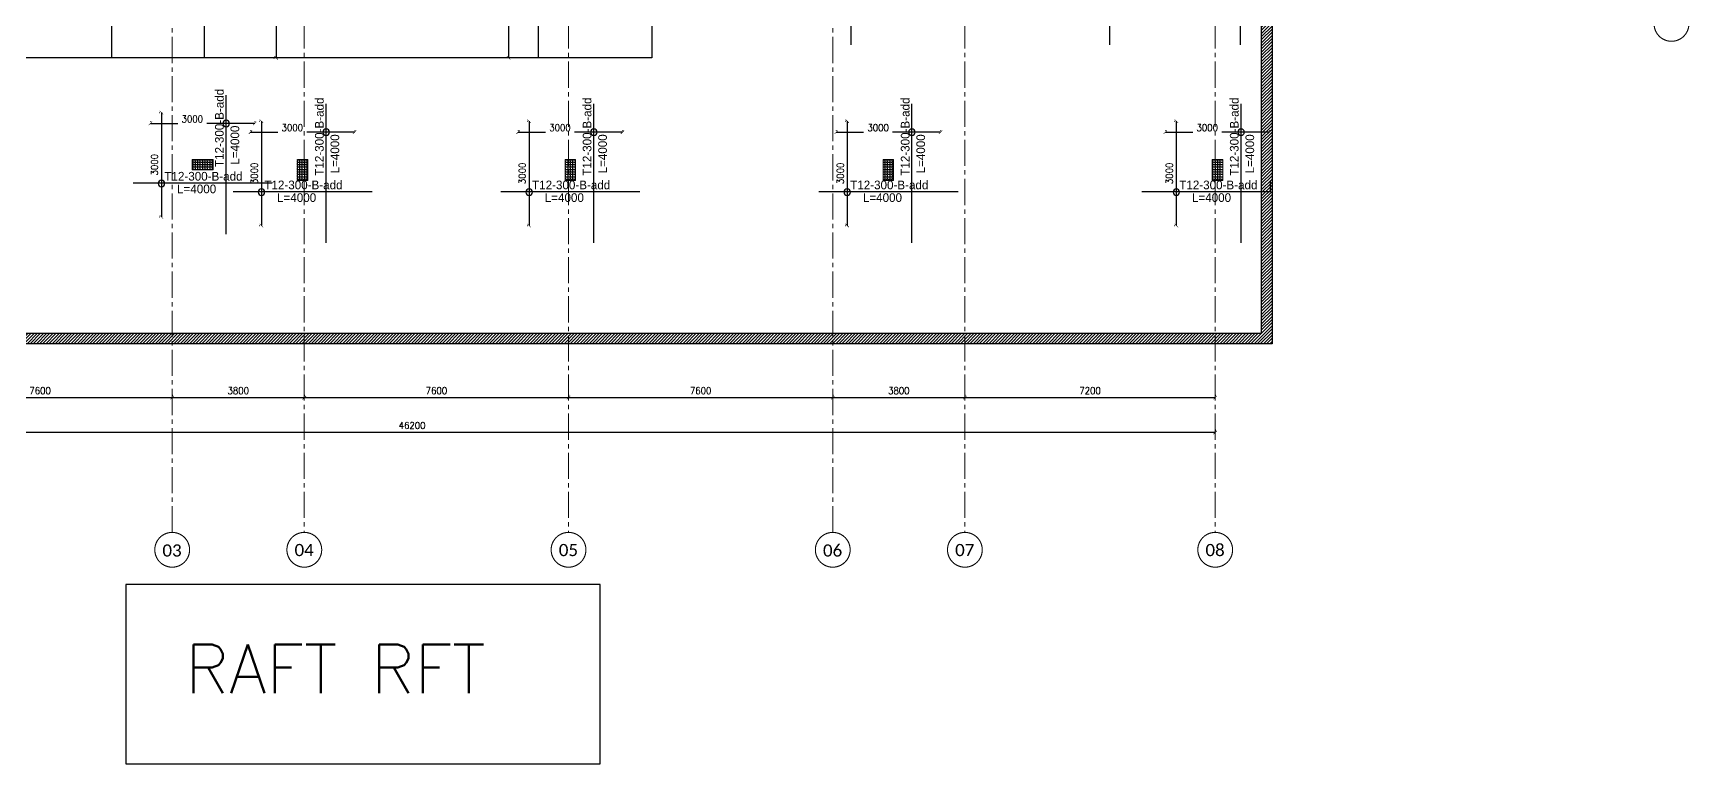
# Model space of a CAD drawing. Header units: millimetres. Extents: x -967280 to 3852, y 2833 to 1955156.
# Drawn here: x -728629 to -681004, y 365954 to 386972 of the extents above; entities that cross this region are included whole.
import ezdxf

# ---------------------------------------------------------------- set-up
doc = ezdxf.new("R2010")
doc.units = ezdxf.units.MM
doc.header["$LTSCALE"] = 1000
doc.header["$PDMODE"] = 35
doc.header["$PDSIZE"] = 25
for name, pattern in [('$0$DASHED2', [0.375, 0.25, -0.125]), ('Columns_Structural070816$0$CENTER2', [1.125, 0.75, -0.125, 0.125, -0.125]), ('HRZN_Line-Ptrn-Sold', [9144001.0, 9144000.0, -1])]:
    doc.linetypes.add(name, pattern=pattern)
for name, color, linetype in [('_N-DIM 3', 7, 'Continuous'), ('A-ANNO-TEXT-25', 7, 'Continuous'), ('B05-FIRST FLOOR PLAN$0$STR_ROOF RFT$0$S-SYMB', 30, 'Continuous'), ('R.C. footing', 4, 'Continuous'), ('S - BATH Hach', 1, 'Continuous'), ('S - col hach', 1, 'Continuous'), ('S -Beams', 2, 'Continuous')]:
    doc.layers.add(name, color=color, linetype=linetype)
for name, color, linetype, lineweight in [('A-AX-ATT-100', 7, 'HRZN_Line-Ptrn-Sold', 18), ('S - column', 6, 'Continuous', 60), ('ST-000-AXIS', 9, 'Columns_Structural070816$0$CENTER2', 9), ('ST-203-SLAB-TXT', 7, 'Continuous', 30), ('ST-RFT-BOT', 2, '$0$DASHED2', 30)]:
    doc.layers.add(name, color=color, linetype=linetype, lineweight=lineweight)
doc.styles.add('B05-FIRST FLOOR PLAN$0$T25-100', font='STENCIL.shx', dxfattribs={"height": 250})
doc.styles.add('Calibri_2', font='calibri.ttf', dxfattribs={"height": 300})
doc.styles.add('ROMANC', font='romanc.shx')
doc.styles.add('TUNELNO', font='romans.shx', dxfattribs={"width": 0.9})
doc.dimstyles.new('Copy(2) of DSEC', dxfattribs={"dimtxt": 200, "dimasz": 100, "dimexe": 50, "dimexo": 80, "dimgap": 100, "dimtad": 1, "dimdec": 0, "dimrnd": 5, "dimzin": 0, "dimdsep": 46, "dimtxsty": 'TUNELNO', "dimblk": 'ARCHTICK', "dimcen": 0.09, "dimclrd": 1, "dimclre": 1, "dimclrt": 3, "dimadec": 0, "dimazin": 0, "dimtfac": 0.78125, "dimtdec": 0, "dimtix": 1, "dimtmove": 2, "dimatfit": 3, "dimldrblk": 'ARCHTICK', "dimfxl": 1, "dimtolj": 1, "dimtzin": 0, "dimarcsym": 0})
pattern_1 = [(90, (-416898.87, -510339.72), (-69.85, 4e-15), [50.8, -19.05]), (180, (-416898.87, -510339.72), (-9e-15, -69.85), [50.8, -19.05])]
pattern_2 = [(45, (193250.144, -596912.31), (-22.4506403, 22.4506403), [])]
pattern_3 = [(45, (-119733.897, -851549.915), (-22.4506403, 22.4506403), [])]
pattern_4 = [(45, (907727.56, 223202.353), (-22.4506403, 22.4506403), [])]

# ---------------------------------------------------------------- blocks, each defined once
blk = doc.blocks.new('A$C46269fcd new')
at = {"layer": 'S - BATH Hach', "ltscale": 30, "transparency": 33554483}
h = blk.add_hatch(dxfattribs=at)
h.set_pattern_fill('ANSI31', color=1, scale=20)
h.set_pattern_definition([(45, (643184.17, -484711.8), (-44.9012806, 44.9012806), [])])
h.paths.add_polyline_path([(47835, 35800), (47835, -9200), (-6100, -9200), (-6100, 35800), (-5800, 35800), (-5800, -8900), (47535, -8900), (47535, 35800)])
at = {"layer": 'S - col hach', "true_color": 0xcd6928}
h = blk.add_hatch(dxfattribs=at)
h.set_pattern_fill('ANGLE', color=32, scale=10, angle=90)
h.set_pattern_definition([(90, (-416898.87, -510339.72), (-69.85, 4e-15), [50.8, -19.05]), (180, (-416898.87, -510339.72), (-9e-15, -69.85), [50.8, -19.05])])
h.paths.add_polyline_path([(16774, -3900), (16774, -4200), (17374, -4200), (17374, -3900)])
h = blk.add_hatch(dxfattribs=at)
h.set_pattern_fill('ANGLE', color=32, scale=10, angle=90)
h.set_pattern_definition(pattern_1)
h.paths.add_polyline_path([(20100, -3900), (19800, -3900), (19800, -4500), (20100, -4500)])
h = blk.add_hatch(dxfattribs=at)
h.set_pattern_fill('ANGLE', color=32, scale=10, angle=90)
h.set_pattern_definition([(90, (-416798.87, -510339.72), (-69.85, 4e-15), [50.8, -19.05]), (180, (-416798.87, -510339.72), (-9e-15, -69.85), [50.8, -19.05])])
h.paths.add_polyline_path([(27800, -3900), (27500, -3900), (27500, -4500), (27800, -4500)])
h = blk.add_hatch(dxfattribs=at)
h.set_pattern_fill('ANGLE', color=32, scale=10, angle=90)
h.set_pattern_definition(pattern_1)
h.paths.add_polyline_path([(36950, -3900), (36650, -3900), (36650, -4500), (36950, -4500)])
h = blk.add_hatch(dxfattribs=at)
h.set_pattern_fill('ANGLE', color=32, scale=10, angle=90)
h.set_pattern_definition(pattern_1)
h.paths.add_polyline_path([(46415, -3900), (46115, -3900), (46115, -4500), (46415, -4500)])
at = {"layer": 'R.C. footing', "color": 4, "ltscale": 30}
blk.add_lwpolyline([(47835, 35800), (47835, -9200), (-6100, -9200), (-6100, 35800), (-5800, 35800), (-5800, -8900), (47535, -8900), (47535, 35800)], close=True, dxfattribs=at)
at = {"layer": 'S - column', "lineweight": 15}
for points in [[(16774, -3900), (16774, -4200), (17374, -4200), (17374, -3900)], [(20100, -3900), (19800, -3900), (19800, -4500), (20100, -4500)], [(27800, -3900), (27500, -3900), (27500, -4500), (27800, -4500)], [(36950, -3900), (36650, -3900), (36650, -4500), (36950, -4500)], [(46415, -3900), (46115, -3900), (46115, -4500), (46415, -4500)]]:
    blk.add_lwpolyline(points, close=True, dxfattribs=at)
blk = doc.blocks.new('FROM FOUNDATION TO UPPER LOWER BASEMENT_COLUMNS(new2)')
at = {"layer": 'S - col hach'}
h = blk.add_hatch(dxfattribs=at)
h.set_pattern_fill('ANSI31', color=256, scale=10, angle=90)
h.set_pattern_definition([(135, (1651950.9, 412690.996), (-22.4506403, -22.4506403), [])])
h.paths.add_polyline_path([(418899, 637440), (417599, 637440), (417599, 636940), (418899, 636940)])
h = blk.add_hatch(dxfattribs=at)
h.set_pattern_fill('ANSI31', color=256, scale=10)
h.set_pattern_definition(pattern_2)
h.paths.add_polyline_path([(444899, 634540), (444899, 635840), (444399, 635840), (444399, 634540)])
h = blk.add_hatch(dxfattribs=at)
h.set_pattern_fill('ANSI31', color=256, scale=10)
h.set_pattern_definition([(45, (193250.144, -596912.31), (-22.4506403, 22.4506403), [])])
h.paths.add_polyline_path([(427199, 635190), (427199, 635740), (425399, 635740), (425399, 635190)])
h = blk.add_hatch(dxfattribs=at)
h.set_pattern_fill('ANSI31', color=256, scale=10)
h.set_pattern_definition(pattern_4)
h.paths.add_polyline_path([(436699, 635440), (436699, 628840), (436199, 628840), (436199, 628540), (436999, 628540), (436999, 635740), (432999, 635740), (432999, 628540), (433299, 628540), (434999, 628540), (434999, 628840), (433299, 628840), (433299, 635440)])
h = blk.add_hatch(dxfattribs=at)
h.set_pattern_fill('ANSI31', color=256, scale=10)
h.set_pattern_definition([(45, (193250.144, -595212.31), (-22.4506403, 22.4506403), [])])
h.paths.add_polyline_path([(452199, 631040), (452199, 632240), (451699, 632240), (451699, 631040)])
h = blk.add_hatch(dxfattribs=at)
h.set_pattern_fill('ANSI31', color=256, scale=10)
h.set_pattern_definition(pattern_2)
h.paths.add_polyline_path([(463199, 630540), (463199, 631140), (462799, 631140), (462799, 630540), (462953, 630540)])
h = blk.add_hatch(dxfattribs=at)
h.set_pattern_fill('ANSI31', color=256, scale=10)
h.set_pattern_definition(pattern_2)
h.paths.add_polyline_path([(455999, 629840), (455999, 630840), (455599, 630840), (455599, 629840)])
h = blk.add_hatch(dxfattribs=at)
h.set_pattern_fill('ANSI31', color=256, scale=10)
h.set_pattern_definition(pattern_3)
h.paths.add_polyline_path([(425949, 630340), (425399, 630340), (425399, 628540), (425949, 628540)])
h = blk.add_hatch(dxfattribs=at)
h.set_pattern_fill('ANSI31', color=256, scale=10)
h.set_pattern_definition(pattern_2)
h.paths.add_polyline_path([(444899, 628540), (444899, 629740), (444399, 629740), (444399, 628540)])
h = blk.add_hatch(dxfattribs=at)
h.set_pattern_fill('ANSI31', color=256, scale=10)
h.set_pattern_definition(pattern_2)
h.paths.add_polyline_path([(416799, 627290), (418399, 627290), (418399, 627790), (416799, 627790)])
h = blk.add_hatch(dxfattribs=at)
h.set_pattern_fill('ANSI31', color=256, scale=10)
h.set_pattern_definition([(45, (193250.144, -599612.31), (-22.4506403, 22.4506403), [])])
h.paths.add_polyline_path([(462706, 627440), (463199, 627440), (463199, 628040), (462449, 628040), (462449, 627440)])
h = blk.add_hatch(dxfattribs=at)
h.set_pattern_fill('ANSI31', color=256, scale=10, angle=-90)
h.set_pattern_definition([(315, (-770003.16, 861038.448), (22.4506403, 22.4506403), [])])
h.paths.add_polyline_path([(450199, 621040), (447899, 621040), (447899, 626440), (450199, 626440), (450199, 626740), (447599, 626740), (447599, 620740), (450199, 620740)])
h = blk.add_hatch(dxfattribs=at)
h.set_pattern_fill('ANSI31', color=256, scale=10)
h.set_pattern_definition([(45, (193250.144, -601912.31), (-22.4506403, 22.4506403), [])])
h.paths.add_polyline_path([(455999, 625140), (455999, 626340), (455499, 626340), (455499, 625140)])
h = blk.add_hatch(dxfattribs=at)
h.set_pattern_fill('ANSI31', color=256, scale=10)
h.set_pattern_definition([(45, (172750.148, -603312.31), (-22.4506403, 22.4506403), [])])
h.paths.add_polyline_path([(443599, 623740), (443599, 624240), (442299, 624240), (442299, 623740)])
h = blk.add_hatch(dxfattribs=at)
h.set_pattern_fill('ANSI31', color=256, scale=10)
h.set_pattern_definition([(45, (193250.144, -602312.31), (-22.4506403, 22.4506403), [])])
h.paths.add_polyline_path([(425899, 623840), (425399, 623840), (425399, 622440), (425899, 622440)])
h = blk.add_hatch(dxfattribs=at)
h.set_pattern_fill('ANSI31', color=256, scale=10)
h.set_pattern_definition(pattern_2)
h.paths.add_polyline_path([(433249, 623840), (433249, 621040), (430949, 621040), (430949, 623840), (430649, 623840), (430649, 620740), (433549, 620740), (433549, 623840)])
h = blk.add_hatch(dxfattribs=at)
h.set_pattern_fill('ANSI31', color=256, scale=10)
h.set_pattern_definition([(45, (167000.147, -603712.31), (-22.4506403, 22.4506403), [])])
h.paths.add_polyline_path([(436456, 623340), (436949, 623340), (436949, 623840), (435749, 623840), (435749, 623340)])
h = blk.add_hatch(dxfattribs=at)
h.set_pattern_fill('ANSI31', color=256, scale=10)
h.set_pattern_definition(pattern_3)
h.paths.add_polyline_path([(455999, 622340), (455499, 622340), (455499, 621140), (455999, 621140)])
h = blk.add_hatch(dxfattribs=at)
h.set_pattern_fill('ANSI31', color=256, scale=10)
h.set_pattern_definition(pattern_2)
h.paths.add_polyline_path([(418399, 620190), (416799, 620190), (416799, 619690), (418399, 619690)])
h = blk.add_hatch(dxfattribs=at)
h.set_pattern_fill('ANSI31', color=256, scale=10)
h.set_pattern_definition([(45, (193250.144, -607512.31), (-22.4506403, 22.4506403), [])])
h.paths.add_polyline_path([(462706, 619440), (463199, 619440), (463199, 620040), (462449, 620040), (462449, 619440)])
h = blk.add_hatch(dxfattribs=at)
h.set_pattern_fill('ANSI31', color=256, scale=10)
h.set_pattern_definition(pattern_2)
h.paths.add_polyline_path([(425949, 617140), (425949, 618940), (425399, 618940), (425399, 617140)])
h = blk.add_hatch(dxfattribs=at)
h.set_pattern_fill('ANSI31', color=256, scale=10)
h.set_pattern_definition(pattern_4)
h.paths.add_polyline_path([(436699, 618640), (436699, 612040), (433299, 612040), (433299, 618640), (434999, 618640), (434999, 618940), (432999, 618940), (432999, 611740), (436999, 611740), (436999, 618940), (436199, 618940), (436199, 618640)])
h = blk.add_hatch(dxfattribs=at)
h.set_pattern_fill('ANSI31', color=256, scale=10)
h.set_pattern_definition(pattern_3)
h.paths.add_polyline_path([(444899, 618940), (444399, 618940), (444399, 617740), (444899, 617740)])
h = blk.add_hatch(dxfattribs=at)
h.set_pattern_fill('ANSI31', color=256, scale=10)
h.set_pattern_definition([(45, (193250.144, -597112.31), (-22.4506403, 22.4506403), [])])
h.paths.add_polyline_path([(455599, 616640), (455999, 616640), (455999, 617640), (455599, 617640), (455599, 617179)])
h = blk.add_hatch(dxfattribs=at)
h.set_pattern_fill('ANSI31', color=256, scale=10)
h.set_pattern_definition(pattern_2)
h.paths.add_polyline_path([(462799, 616940), (462799, 616340), (463199, 616340), (463199, 616940)])
h = blk.add_hatch(dxfattribs=at)
h.set_pattern_fill('ANSI31', color=256, scale=10)
h.set_pattern_definition([(45, (193250.144, -598612.31), (-22.4506403, 22.4506403), [])])
h.paths.add_polyline_path([(452199, 615240), (452199, 616440), (451699, 616440), (451699, 615240), (451832, 615240)])
h = blk.add_hatch(dxfattribs=at)
h.set_pattern_fill('ANSI31', color=256, scale=10)
h.set_pattern_definition(pattern_2)
h.paths.add_polyline_path([(444899, 611640), (444899, 612940), (444399, 612940), (444399, 611640)])
h = blk.add_hatch(dxfattribs=at)
h.set_pattern_fill('ANSI31', color=256, scale=10)
h.set_pattern_definition(pattern_2)
h.paths.add_polyline_path([(427199, 611740), (427199, 612290), (425399, 612290), (425399, 611740)])
h = blk.add_hatch(dxfattribs=at)
h.set_pattern_fill('ANSI31', color=256, scale=10, angle=-90)
h.set_pattern_definition([(315, (-789353.163, 834788.448), (22.4506403, 22.4506403), [])])
h.paths.add_polyline_path([(417599, 610040), (418899, 610040), (418899, 610540), (417599, 610540)])
at = {"layer": 'S - column', "lineweight": 15}
for points in [[(417599, 636940), (418899, 636940), (418899, 637440), (417599, 637440)], [(444399, 634540), (444899, 634540), (444899, 635840), (444399, 635840)], [(427199, 635190), (425399, 635190), (425399, 635740), (427199, 635740)], [(452199, 632240), (451699, 632240), (451699, 631040), (452199, 631040)], [(462799, 630540), (463199, 630540), (463199, 631140), (462799, 631140)], [(455599, 629840), (455999, 629840), (455999, 630840), (455599, 630840)], [(425949, 630340), (425399, 630340), (425399, 628540), (425949, 628540)], [(444399, 628540), (444899, 628540), (444899, 629740), (444399, 629740)], [(416799, 627790), (416799, 627290), (418399, 627290), (418399, 627790)], [(462449, 627440), (463199, 627440), (463199, 628040), (462449, 628040)], [(450199, 621040), (447899, 621040), (447899, 626440), (450199, 626440), (450199, 626740), (447599, 626740), (447599, 620740), (450199, 620740)], [(455499, 625140), (455999, 625140), (455999, 626340), (455499, 626340)], [(442299, 623740), (443599, 623740), (443599, 624240), (442299, 624240)], [(425899, 623840), (425399, 623840), (425399, 622440), (425899, 622440)], [(433249, 623840), (433249, 621040), (430949, 621040), (430949, 623840), (430649, 623840), (430649, 620740), (433549, 620740), (433549, 623840)], [(435749, 623340), (436949, 623340), (436949, 623840), (435749, 623840)], [(455499, 621140), (455999, 621140), (455999, 622340), (455499, 622340)], [(418399, 619690), (416799, 619690), (416799, 620190), (418399, 620190)], [(462449, 619440), (463199, 619440), (463199, 620040), (462449, 620040)], [(425949, 618940), (425949, 617140), (425399, 617140), (425399, 618940)], [(436699, 612040), (433299, 612040), (433299, 618640), (434999, 618640), (434999, 618940), (432999, 618940), (432999, 611740), (436999, 611740), (436999, 618940), (436199, 618940), (436199, 618640), (436699, 618640)], [(444399, 617740), (444399, 618940), (444899, 618940), (444899, 617740)], [(455599, 616640), (455599, 617640), (455999, 617640), (455999, 616640)], [(463199, 616940), (463199, 616340), (462799, 616340), (462799, 616940)], [(452199, 616440), (452199, 615240), (451699, 615240), (451699, 616440)], [(444399, 611640), (444399, 612940), (444899, 612940), (444899, 611640)], [(427199, 611740), (425399, 611740), (425399, 612290), (427199, 612290)], [(417599, 610040), (417599, 610540), (418899, 610540), (418899, 610040)]]:
    blk.add_lwpolyline(points, close=True, dxfattribs=at)
blk.add_lwpolyline([(433299, 628840), (433299, 635440), (436699, 635440), (436699, 628840), (436199, 628840), (436199, 628540), (436999, 628540), (436999, 635740), (432999, 635740), (432999, 628540), (433299, 628540), (434999, 628540), (434999, 628840), (433299, 628840)], dxfattribs=at)
at = {"layer": 'ST-RFT-BOT', "color": 7, "linetype": 'Continuous', "ltscale": 30}
blk.add_line((427199, 635190), (427199, 635559), dxfattribs=at)
at = {"layer": 'ST-RFT-BOT', "color": 7, "linetype": 'Continuous', "lineweight": 50, "ltscale": 30}
blk.add_lwpolyline([(418899, 636940), (418899, 637440), (417599, 637440), (417599, 636940)], dxfattribs=at)
at = {"layer": 'ST-RFT-BOT', "color": 7, "linetype": 'Continuous', "ltscale": 30}
for points in [[(444899, 635840), (444399, 635840), (444399, 634540), (444899, 634540)], [(427199, 635190), (427199, 635740), (425399, 635740), (425399, 635190)], [(425399, 635190), (425399, 635740), (427199, 635740), (427199, 635190)], [(451699, 632240), (452199, 632240), (452199, 631040), (451699, 631040)], [(462799, 631140), (463199, 631140), (463199, 630540), (462799, 630540)], [(455599, 630840), (455999, 630840), (455999, 629840), (455599, 629840)], [(425949, 630340), (425399, 630340), (425399, 628540), (425949, 628540)], [(444899, 629740), (444399, 629740), (444399, 628540), (444899, 628540)], [(418399, 627290), (418399, 627790), (416799, 627790), (416799, 627290)], [(463199, 628040), (463199, 627440), (462449, 627440), (462449, 628040)], [(455499, 626340), (455999, 626340), (455999, 625140), (455499, 625140)], [(443599, 623740), (443599, 624240), (442299, 624240), (442299, 623740)], [(425899, 623840), (425399, 623840), (425399, 622440), (425899, 622440)], [(435749, 623340), (435749, 623840), (436949, 623840), (436949, 623340)], [(455499, 622340), (455999, 622340), (455999, 621140)], [(418399, 620190), (418399, 619690), (416799, 619690), (416799, 620190)], [(463199, 619440), (463199, 620040), (462449, 620040), (462449, 619440)], [(425949, 618940), (425399, 618940), (425399, 617140), (425949, 617140)], [(444899, 618940), (444399, 618940), (444399, 617740), (444899, 617740)], [(455599, 617640), (455999, 617640), (455999, 616640), (455599, 616640)], [(462799, 616940), (463199, 616940), (463199, 616340), (462799, 616340)], [(451699, 616440), (452199, 616440), (452199, 615240), (451699, 615240)], [(444899, 612940), (444399, 612940), (444399, 611640), (444899, 611640)], [(425399, 612290), (425399, 611740), (427199, 611740), (427199, 612290)], [(417599, 610540), (417599, 610040), (418899, 610040), (418899, 610540)]]:
    blk.add_lwpolyline(points, dxfattribs=at)
blk = doc.blocks.new('_ArchTick')
at = {"color": 0, "linetype": 'ByBlock', "const_width": 0.15}
blk.add_lwpolyline([(-0.5, -0.5), (0.5, 0.5)], dxfattribs=at)
blk = doc.blocks.new('*D237')
at = {"layer": '_N-DIM 3', "color": 1, "lineweight": -2, "transparency": 16777216}
for p, q in [((-721639, 396258), (-721639, 386262)), ((-721573, 396258), (-721589, 396258)), ((-721713, 386262), (-721689, 386262))]:
    blk.add_line(p, q, dxfattribs=at)
at = {"layer": 'Defpoints', "color": 0, "transparency": 16777216}
for p in [(-721653, 396258), (-721639, 386262), (-721633, 386262)]:
    blk.add_point(p, dxfattribs=at)
at = {"layer": '_N-DIM 3', "color": 1, "lineweight": -2, "transparency": 16777216, "xscale": 100, "yscale": 100, "zscale": 100}
for p, rotation in [((-721639, 396258), 90), ((-721639, 386262), 270)]:
    blk.add_blockref('_ArchTick', p, dxfattribs=dict(at, rotation=rotation))
at = {"layer": '_N-DIM 3', "color": 3, "transparency": 16777216, "insert": (-721839, 391260), "char_height": 200, "attachment_point": 5, "rotation": 90, "style": 'TUNELNO'}
blk.add_mtext('\\A1;9995', dxfattribs=at)
blk = doc.blocks.new('*D257')
at = {"layer": '_N-DIM 3', "color": 1, "lineweight": -2, "ltscale": 30, "transparency": 16777216}
for p, q in [((-724997, 384687), (-724988, 384687)), ((-724938, 384687), (-724938, 381687)), ((-724997, 381687), (-724988, 381687))]:
    blk.add_line(p, q, dxfattribs=at)
at = {"layer": 'Defpoints', "color": 0, "ltscale": 30, "transparency": 16777216}
for p in [(-724917, 384687), (-724938, 381687), (-724917, 381687)]:
    blk.add_point(p, dxfattribs=at)
at = {"layer": '_N-DIM 3', "color": 1, "lineweight": -2, "ltscale": 30, "transparency": 16777216, "xscale": 100, "yscale": 100, "zscale": 100}
for p, rotation in [((-724938, 384687), 90), ((-724938, 381687), 270)]:
    blk.add_blockref('_ArchTick', p, dxfattribs=dict(at, rotation=rotation))
at = {"layer": '_N-DIM 3', "color": 3, "ltscale": 30, "transparency": 16777216, "insert": (-725138, 383187), "char_height": 200, "attachment_point": 5, "rotation": 90, "style": 'TUNELNO'}
blk.add_mtext('\\A1;3000', dxfattribs=at)
blk = doc.blocks.new('*D258')
at = {"layer": '_N-DIM 3', "color": 1, "lineweight": -2, "ltscale": 30, "transparency": 16777216}
for p, q in [((-725255, 384429), (-725255, 384421)), ((-725255, 384371), (-724467, 384371)), ((-722255, 384371), (-723632, 384371)), ((-722255, 384429), (-722255, 384421))]:
    blk.add_line(p, q, dxfattribs=at)
at = {"layer": 'Defpoints', "color": 0, "ltscale": 30, "transparency": 16777216}
for p in [(-725255, 384371), (-725255, 384349), (-722255, 384349)]:
    blk.add_point(p, dxfattribs=at)
at = {"layer": '_N-DIM 3', "color": 1, "lineweight": -2, "ltscale": 30, "transparency": 16777216, "xscale": 100, "yscale": 100, "zscale": 100, "rotation": 180}
blk.add_blockref('_ArchTick', (-725255, 384371), dxfattribs=at)
at = {"layer": '_N-DIM 3', "color": 1, "lineweight": -2, "ltscale": 30, "transparency": 16777216, "xscale": 100, "yscale": 100, "zscale": 100}
blk.add_blockref('_ArchTick', (-722255, 384371), dxfattribs=at)
at = {"layer": '_N-DIM 3', "color": 3, "ltscale": 30, "transparency": 16777216, "insert": (-724050, 384499), "char_height": 200, "attachment_point": 5, "style": 'TUNELNO'}
blk.add_mtext('\\A1;3000', dxfattribs=at)
blk = doc.blocks.new('*D259')
at = {"layer": '_N-DIM 3', "color": 1, "lineweight": -2, "ltscale": 30, "transparency": 16777216}
for p, q in [((-722121, 384437), (-722112, 384437)), ((-722062, 384437), (-722062, 381437)), ((-722121, 381437), (-722112, 381437))]:
    blk.add_line(p, q, dxfattribs=at)
at = {"layer": 'Defpoints', "color": 0, "ltscale": 30, "transparency": 16777216}
for p in [(-722041, 384437), (-722062, 381437), (-722041, 381437)]:
    blk.add_point(p, dxfattribs=at)
at = {"layer": '_N-DIM 3', "color": 1, "lineweight": -2, "ltscale": 30, "transparency": 16777216, "xscale": 100, "yscale": 100, "zscale": 100}
for p, rotation in [((-722062, 384437), 90), ((-722062, 381437), 270)]:
    blk.add_blockref('_ArchTick', p, dxfattribs=dict(at, rotation=rotation))
at = {"layer": '_N-DIM 3', "color": 3, "ltscale": 30, "transparency": 16777216, "insert": (-722262, 382937), "char_height": 200, "attachment_point": 5, "rotation": 90, "style": 'TUNELNO'}
blk.add_mtext('\\A1;3000', dxfattribs=at)
blk = doc.blocks.new('*D260')
at = {"layer": '_N-DIM 3', "color": 1, "lineweight": -2, "ltscale": 30, "transparency": 16777216}
for p, q in [((-722379, 384179), (-722379, 384171)), ((-722379, 384121), (-721591, 384121)), ((-719379, 384121), (-720756, 384121)), ((-719379, 384179), (-719379, 384171))]:
    blk.add_line(p, q, dxfattribs=at)
at = {"layer": 'Defpoints', "color": 0, "ltscale": 30, "transparency": 16777216}
for p in [(-722379, 384121), (-722379, 384099), (-719379, 384099)]:
    blk.add_point(p, dxfattribs=at)
at = {"layer": '_N-DIM 3', "color": 1, "lineweight": -2, "ltscale": 30, "transparency": 16777216, "xscale": 100, "yscale": 100, "zscale": 100, "rotation": 180}
blk.add_blockref('_ArchTick', (-722379, 384121), dxfattribs=at)
at = {"layer": '_N-DIM 3', "color": 1, "lineweight": -2, "ltscale": 30, "transparency": 16777216, "xscale": 100, "yscale": 100, "zscale": 100}
blk.add_blockref('_ArchTick', (-719379, 384121), dxfattribs=at)
at = {"layer": '_N-DIM 3', "color": 3, "ltscale": 30, "transparency": 16777216, "insert": (-721174, 384249), "char_height": 200, "attachment_point": 5, "style": 'TUNELNO'}
blk.add_mtext('\\A1;3000', dxfattribs=at)
blk = doc.blocks.new('*D261')
at = {"layer": '_N-DIM 3', "color": 1, "lineweight": -2, "ltscale": 30, "transparency": 16777216}
for p, q in [((-714421, 384437), (-714412, 384437)), ((-714362, 384437), (-714362, 381437)), ((-714421, 381437), (-714412, 381437))]:
    blk.add_line(p, q, dxfattribs=at)
at = {"layer": 'Defpoints', "color": 0, "ltscale": 30, "transparency": 16777216}
for p in [(-714341, 384437), (-714362, 381437), (-714341, 381437)]:
    blk.add_point(p, dxfattribs=at)
at = {"layer": '_N-DIM 3', "color": 1, "lineweight": -2, "ltscale": 30, "transparency": 16777216, "xscale": 100, "yscale": 100, "zscale": 100}
for p, rotation in [((-714362, 384437), 90), ((-714362, 381437), 270)]:
    blk.add_blockref('_ArchTick', p, dxfattribs=dict(at, rotation=rotation))
at = {"layer": '_N-DIM 3', "color": 3, "ltscale": 30, "transparency": 16777216, "insert": (-714562, 382937), "char_height": 200, "attachment_point": 5, "rotation": 90, "style": 'TUNELNO'}
blk.add_mtext('\\A1;3000', dxfattribs=at)
blk = doc.blocks.new('*D262')
at = {"layer": '_N-DIM 3', "color": 1, "lineweight": -2, "ltscale": 30, "transparency": 16777216}
for p, q in [((-714679, 384179), (-714679, 384171)), ((-714679, 384121), (-713891, 384121)), ((-711679, 384121), (-713056, 384121)), ((-711679, 384179), (-711679, 384171))]:
    blk.add_line(p, q, dxfattribs=at)
at = {"layer": 'Defpoints', "color": 0, "ltscale": 30, "transparency": 16777216}
for p in [(-714679, 384121), (-714679, 384099), (-711679, 384099)]:
    blk.add_point(p, dxfattribs=at)
at = {"layer": '_N-DIM 3', "color": 1, "lineweight": -2, "ltscale": 30, "transparency": 16777216, "xscale": 100, "yscale": 100, "zscale": 100, "rotation": 180}
blk.add_blockref('_ArchTick', (-714679, 384121), dxfattribs=at)
at = {"layer": '_N-DIM 3', "color": 1, "lineweight": -2, "ltscale": 30, "transparency": 16777216, "xscale": 100, "yscale": 100, "zscale": 100}
blk.add_blockref('_ArchTick', (-711679, 384121), dxfattribs=at)
at = {"layer": '_N-DIM 3', "color": 3, "ltscale": 30, "transparency": 16777216, "insert": (-713474, 384249), "char_height": 200, "attachment_point": 5, "style": 'TUNELNO'}
blk.add_mtext('\\A1;3000', dxfattribs=at)
blk = doc.blocks.new('*D263')
at = {"layer": '_N-DIM 3', "color": 1, "lineweight": -2, "ltscale": 30, "transparency": 16777216}
for p, q in [((-705271, 384437), (-705262, 384437)), ((-705212, 384437), (-705212, 381437)), ((-705271, 381437), (-705262, 381437))]:
    blk.add_line(p, q, dxfattribs=at)
at = {"layer": 'Defpoints', "color": 0, "ltscale": 30, "transparency": 16777216}
for p in [(-705191, 384437), (-705212, 381437), (-705191, 381437)]:
    blk.add_point(p, dxfattribs=at)
at = {"layer": '_N-DIM 3', "color": 1, "lineweight": -2, "ltscale": 30, "transparency": 16777216, "xscale": 100, "yscale": 100, "zscale": 100}
for p, rotation in [((-705212, 384437), 90), ((-705212, 381437), 270)]:
    blk.add_blockref('_ArchTick', p, dxfattribs=dict(at, rotation=rotation))
at = {"layer": '_N-DIM 3', "color": 3, "ltscale": 30, "transparency": 16777216, "insert": (-705412, 382937), "char_height": 200, "attachment_point": 5, "rotation": 90, "style": 'TUNELNO'}
blk.add_mtext('\\A1;3000', dxfattribs=at)
blk = doc.blocks.new('*D264')
at = {"layer": '_N-DIM 3', "color": 1, "lineweight": -2, "ltscale": 30, "transparency": 16777216}
for p, q in [((-705529, 384179), (-705529, 384171)), ((-705529, 384121), (-704741, 384121)), ((-702529, 384121), (-703906, 384121)), ((-702529, 384179), (-702529, 384171))]:
    blk.add_line(p, q, dxfattribs=at)
at = {"layer": 'Defpoints', "color": 0, "ltscale": 30, "transparency": 16777216}
for p in [(-705529, 384121), (-705529, 384099), (-702529, 384099)]:
    blk.add_point(p, dxfattribs=at)
at = {"layer": '_N-DIM 3', "color": 1, "lineweight": -2, "ltscale": 30, "transparency": 16777216, "xscale": 100, "yscale": 100, "zscale": 100, "rotation": 180}
blk.add_blockref('_ArchTick', (-705529, 384121), dxfattribs=at)
at = {"layer": '_N-DIM 3', "color": 1, "lineweight": -2, "ltscale": 30, "transparency": 16777216, "xscale": 100, "yscale": 100, "zscale": 100}
blk.add_blockref('_ArchTick', (-702529, 384121), dxfattribs=at)
at = {"layer": '_N-DIM 3', "color": 3, "ltscale": 30, "transparency": 16777216, "insert": (-704324, 384249), "char_height": 200, "attachment_point": 5, "style": 'TUNELNO'}
blk.add_mtext('\\A1;3000', dxfattribs=at)
blk = doc.blocks.new('*D267')
at = {"layer": '_N-DIM 3', "color": 1, "lineweight": -2, "ltscale": 30, "transparency": 16777216}
for p, q in [((-695805, 384437), (-695797, 384437)), ((-695747, 384437), (-695747, 381437)), ((-695805, 381437), (-695797, 381437))]:
    blk.add_line(p, q, dxfattribs=at)
at = {"layer": 'Defpoints', "color": 0, "ltscale": 30, "transparency": 16777216}
for p in [(-695725, 384437), (-695747, 381437), (-695725, 381437)]:
    blk.add_point(p, dxfattribs=at)
at = {"layer": '_N-DIM 3', "color": 1, "lineweight": -2, "ltscale": 30, "transparency": 16777216, "xscale": 100, "yscale": 100, "zscale": 100}
for p, rotation in [((-695747, 384437), 90), ((-695747, 381437), 270)]:
    blk.add_blockref('_ArchTick', p, dxfattribs=dict(at, rotation=rotation))
at = {"layer": '_N-DIM 3', "color": 3, "ltscale": 30, "transparency": 16777216, "insert": (-695947, 382937), "char_height": 200, "attachment_point": 5, "rotation": 90, "style": 'TUNELNO'}
blk.add_mtext('\\A1;3000', dxfattribs=at)
blk = doc.blocks.new('*D268')
at = {"layer": '_N-DIM 3', "color": 1, "lineweight": -2, "ltscale": 30, "transparency": 16777216}
for p, q in [((-696063, 384179), (-696063, 384171)), ((-696063, 384121), (-695275, 384121)), ((-693063, 384121), (-694441, 384121)), ((-693063, 384179), (-693063, 384171))]:
    blk.add_line(p, q, dxfattribs=at)
at = {"layer": 'Defpoints', "color": 0, "ltscale": 30, "transparency": 16777216}
for p in [(-696063, 384121), (-696063, 384099), (-693063, 384099)]:
    blk.add_point(p, dxfattribs=at)
at = {"layer": '_N-DIM 3', "color": 1, "lineweight": -2, "ltscale": 30, "transparency": 16777216, "xscale": 100, "yscale": 100, "zscale": 100, "rotation": 180}
blk.add_blockref('_ArchTick', (-696063, 384121), dxfattribs=at)
at = {"layer": '_N-DIM 3', "color": 1, "lineweight": -2, "ltscale": 30, "transparency": 16777216, "xscale": 100, "yscale": 100, "zscale": 100}
blk.add_blockref('_ArchTick', (-693063, 384121), dxfattribs=at)
at = {"layer": '_N-DIM 3', "color": 3, "ltscale": 30, "transparency": 16777216, "insert": (-694858, 384249), "char_height": 200, "attachment_point": 5, "style": 'TUNELNO'}
blk.add_mtext('\\A1;3000', dxfattribs=at)
blk = doc.blocks.new('*D309')
at = {"layer": '_N-DIM 3', "color": 1, "lineweight": -2, "transparency": 16777216}
for p, q in [((-714953, 391912), (-714953, 386262)), ((-714898, 391912), (-714903, 391912)), ((-714898, 386262), (-714903, 386262))]:
    blk.add_line(p, q, dxfattribs=at)
at = {"layer": 'Defpoints', "color": 0, "transparency": 16777216}
for p in [(-714978, 391912), (-714978, 386262), (-714953, 386262)]:
    blk.add_point(p, dxfattribs=at)
at = {"layer": '_N-DIM 3', "color": 1, "lineweight": -2, "transparency": 16777216, "xscale": 100, "yscale": 100, "zscale": 100}
for p, rotation in [((-714953, 391912), 90), ((-714953, 386262), 270)]:
    blk.add_blockref('_ArchTick', p, dxfattribs=dict(at, rotation=rotation))
at = {"layer": '_N-DIM 3', "color": 3, "transparency": 16777216, "insert": (-715153, 389087), "char_height": 200, "attachment_point": 5, "rotation": 90, "style": 'TUNELNO'}
blk.add_mtext('\\A1;5650', dxfattribs=at)
blk = doc.blocks.new('Grid - HRZN_G-Datm-Grid-Head-1554275-FIRST FLOOR FFL_1_')
at = {"layer": 'A-AX-ATT-100'}
blk.add_circle((0, 0), 5, dxfattribs=at)
blk = doc.blocks.new('*D1513')
at = {"layer": '_N-DIM 3', "color": 1, "linetype": 'Continuous', "lineweight": -2, "ltscale": 30, "transparency": 16777216}
for p, q in [((555899, 699769), (555899, 699739)), ((563099, 699689), (555899, 699689)), ((563099, 699769), (563099, 699739))]:
    blk.add_line(p, q, dxfattribs=at)
at = {"layer": 'Defpoints', "color": 0, "linetype": 'Continuous', "ltscale": 30, "transparency": 16777216}
for p in [(555899, 699689), (555899, 699689), (563099, 699689)]:
    blk.add_point(p, dxfattribs=at)
at = {"layer": '_N-DIM 3', "color": 1, "linetype": 'Continuous', "lineweight": -2, "ltscale": 30, "transparency": 16777216, "xscale": 100, "yscale": 100, "zscale": 100, "rotation": 180}
blk.add_blockref('_ArchTick', (555899, 699689), dxfattribs=at)
at = {"layer": '_N-DIM 3', "color": 1, "linetype": 'Continuous', "lineweight": -2, "ltscale": 30, "transparency": 16777216, "xscale": 100, "yscale": 100, "zscale": 100}
blk.add_blockref('_ArchTick', (563099, 699689), dxfattribs=at)
at = {"layer": '_N-DIM 3', "color": 3, "linetype": 'Continuous', "ltscale": 30, "transparency": 16777216, "insert": (559499, 699889), "char_height": 200, "attachment_point": 5, "style": 'TUNELNO'}
blk.add_mtext('\\A1;7200', dxfattribs=at)
blk = doc.blocks.new('*D1514')
at = {"layer": '_N-DIM 3', "color": 1, "linetype": 'Continuous', "lineweight": -2, "ltscale": 30, "transparency": 16777216}
for p, q in [((552099, 699769), (552099, 699739)), ((555899, 699689), (552099, 699689)), ((555899, 699769), (555899, 699739))]:
    blk.add_line(p, q, dxfattribs=at)
at = {"layer": 'Defpoints', "color": 0, "linetype": 'Continuous', "ltscale": 30, "transparency": 16777216}
for p in [(552099, 699689), (552099, 699689), (555899, 699689)]:
    blk.add_point(p, dxfattribs=at)
at = {"layer": '_N-DIM 3', "color": 1, "linetype": 'Continuous', "lineweight": -2, "ltscale": 30, "transparency": 16777216, "xscale": 100, "yscale": 100, "zscale": 100, "rotation": 180}
blk.add_blockref('_ArchTick', (552099, 699689), dxfattribs=at)
at = {"layer": '_N-DIM 3', "color": 1, "linetype": 'Continuous', "lineweight": -2, "ltscale": 30, "transparency": 16777216, "xscale": 100, "yscale": 100, "zscale": 100}
blk.add_blockref('_ArchTick', (555899, 699689), dxfattribs=at)
at = {"layer": '_N-DIM 3', "color": 3, "linetype": 'Continuous', "ltscale": 30, "transparency": 16777216, "insert": (553999, 699889), "char_height": 200, "attachment_point": 5, "style": 'TUNELNO'}
blk.add_mtext('\\A1;3800', dxfattribs=at)
blk = doc.blocks.new('*D1515')
at = {"layer": '_N-DIM 3', "color": 1, "linetype": 'Continuous', "lineweight": -2, "ltscale": 30, "transparency": 16777216}
for p, q in [((544499, 699769), (544499, 699739)), ((552099, 699689), (544499, 699689)), ((552099, 699769), (552099, 699739))]:
    blk.add_line(p, q, dxfattribs=at)
at = {"layer": 'Defpoints', "color": 0, "linetype": 'Continuous', "ltscale": 30, "transparency": 16777216}
for p in [(544499, 699689), (544499, 699689), (552099, 699689)]:
    blk.add_point(p, dxfattribs=at)
at = {"layer": '_N-DIM 3', "color": 1, "linetype": 'Continuous', "lineweight": -2, "ltscale": 30, "transparency": 16777216, "xscale": 100, "yscale": 100, "zscale": 100, "rotation": 180}
blk.add_blockref('_ArchTick', (544499, 699689), dxfattribs=at)
at = {"layer": '_N-DIM 3', "color": 1, "linetype": 'Continuous', "lineweight": -2, "ltscale": 30, "transparency": 16777216, "xscale": 100, "yscale": 100, "zscale": 100}
blk.add_blockref('_ArchTick', (552099, 699689), dxfattribs=at)
at = {"layer": '_N-DIM 3', "color": 3, "linetype": 'Continuous', "ltscale": 30, "transparency": 16777216, "insert": (548299, 699889), "char_height": 200, "attachment_point": 5, "style": 'TUNELNO'}
blk.add_mtext('\\A1;7600', dxfattribs=at)
blk = doc.blocks.new('*D1516')
at = {"layer": '_N-DIM 3', "color": 1, "linetype": 'Continuous', "lineweight": -2, "ltscale": 30, "transparency": 16777216}
for p, q in [((536899, 699769), (536899, 699739)), ((544499, 699689), (536899, 699689)), ((544499, 699769), (544499, 699739))]:
    blk.add_line(p, q, dxfattribs=at)
at = {"layer": 'Defpoints', "color": 0, "linetype": 'Continuous', "ltscale": 30, "transparency": 16777216}
for p in [(536899, 699689), (536899, 699689), (544499, 699689)]:
    blk.add_point(p, dxfattribs=at)
at = {"layer": '_N-DIM 3', "color": 1, "linetype": 'Continuous', "lineweight": -2, "ltscale": 30, "transparency": 16777216, "xscale": 100, "yscale": 100, "zscale": 100, "rotation": 180}
blk.add_blockref('_ArchTick', (536899, 699689), dxfattribs=at)
at = {"layer": '_N-DIM 3', "color": 1, "linetype": 'Continuous', "lineweight": -2, "ltscale": 30, "transparency": 16777216, "xscale": 100, "yscale": 100, "zscale": 100}
blk.add_blockref('_ArchTick', (544499, 699689), dxfattribs=at)
at = {"layer": '_N-DIM 3', "color": 3, "linetype": 'Continuous', "ltscale": 30, "transparency": 16777216, "insert": (540699, 699889), "char_height": 200, "attachment_point": 5, "style": 'TUNELNO'}
blk.add_mtext('\\A1;7600', dxfattribs=at)
blk = doc.blocks.new('*D1517')
at = {"layer": '_N-DIM 3', "color": 1, "linetype": 'Continuous', "lineweight": -2, "ltscale": 30, "transparency": 16777216}
for p, q in [((533099, 699769), (533099, 699739)), ((536899, 699689), (533099, 699689)), ((536899, 699769), (536899, 699739))]:
    blk.add_line(p, q, dxfattribs=at)
at = {"layer": 'Defpoints', "color": 0, "linetype": 'Continuous', "ltscale": 30, "transparency": 16777216}
for p in [(533099, 699689), (533099, 699689), (536899, 699689)]:
    blk.add_point(p, dxfattribs=at)
at = {"layer": '_N-DIM 3', "color": 1, "linetype": 'Continuous', "lineweight": -2, "ltscale": 30, "transparency": 16777216, "xscale": 100, "yscale": 100, "zscale": 100, "rotation": 180}
blk.add_blockref('_ArchTick', (533099, 699689), dxfattribs=at)
at = {"layer": '_N-DIM 3', "color": 1, "linetype": 'Continuous', "lineweight": -2, "ltscale": 30, "transparency": 16777216, "xscale": 100, "yscale": 100, "zscale": 100}
blk.add_blockref('_ArchTick', (536899, 699689), dxfattribs=at)
at = {"layer": '_N-DIM 3', "color": 3, "linetype": 'Continuous', "ltscale": 30, "transparency": 16777216, "insert": (534999, 699889), "char_height": 200, "attachment_point": 5, "style": 'TUNELNO'}
blk.add_mtext('\\A1;3800', dxfattribs=at)
blk = doc.blocks.new('*D1518')
at = {"layer": '_N-DIM 3', "color": 1, "linetype": 'Continuous', "lineweight": -2, "ltscale": 30, "transparency": 16777216}
for p, q in [((525499, 699769), (525499, 699739)), ((533099, 699689), (525499, 699689)), ((533099, 699769), (533099, 699739))]:
    blk.add_line(p, q, dxfattribs=at)
at = {"layer": 'Defpoints', "color": 0, "linetype": 'Continuous', "ltscale": 30, "transparency": 16777216}
for p in [(525499, 699689), (525499, 699689), (533099, 699689)]:
    blk.add_point(p, dxfattribs=at)
at = {"layer": '_N-DIM 3', "color": 1, "linetype": 'Continuous', "lineweight": -2, "ltscale": 30, "transparency": 16777216, "xscale": 100, "yscale": 100, "zscale": 100, "rotation": 180}
blk.add_blockref('_ArchTick', (525499, 699689), dxfattribs=at)
at = {"layer": '_N-DIM 3', "color": 1, "linetype": 'Continuous', "lineweight": -2, "ltscale": 30, "transparency": 16777216, "xscale": 100, "yscale": 100, "zscale": 100}
blk.add_blockref('_ArchTick', (533099, 699689), dxfattribs=at)
at = {"layer": '_N-DIM 3', "color": 3, "linetype": 'Continuous', "ltscale": 30, "transparency": 16777216, "insert": (529299, 699889), "char_height": 200, "attachment_point": 5, "style": 'TUNELNO'}
blk.add_mtext('\\A1;7600', dxfattribs=at)
blk = doc.blocks.new('*D1520')
at = {"layer": '_N-DIM 3', "color": 1, "linetype": 'Continuous', "lineweight": -2, "ltscale": 30, "transparency": 16777216}
for p, q in [((516899, 698769), (516899, 698739)), ((563099, 698689), (516899, 698689)), ((563099, 698769), (563099, 698739))]:
    blk.add_line(p, q, dxfattribs=at)
at = {"layer": 'Defpoints', "color": 0, "linetype": 'Continuous', "ltscale": 30, "transparency": 16777216}
for p in [(516899, 698689), (516899, 698689), (563099, 698689)]:
    blk.add_point(p, dxfattribs=at)
at = {"layer": '_N-DIM 3', "color": 1, "linetype": 'Continuous', "lineweight": -2, "ltscale": 30, "transparency": 16777216, "xscale": 100, "yscale": 100, "zscale": 100, "rotation": 180}
blk.add_blockref('_ArchTick', (516899, 698689), dxfattribs=at)
at = {"layer": '_N-DIM 3', "color": 1, "linetype": 'Continuous', "lineweight": -2, "ltscale": 30, "transparency": 16777216, "xscale": 100, "yscale": 100, "zscale": 100}
blk.add_blockref('_ArchTick', (563099, 698689), dxfattribs=at)
at = {"layer": '_N-DIM 3', "color": 3, "linetype": 'Continuous', "ltscale": 30, "transparency": 16777216, "insert": (539999, 698889), "char_height": 200, "attachment_point": 5, "style": 'TUNELNO'}
blk.add_mtext('\\A1;46200', dxfattribs=at)
blk = doc.blocks.new('AXES-00')
at = {"layer": 'ST-000-AXIS'}
for p, q in [((533098.9, 695813.8), (533098.9, 750979.6)), ((536898.9, 750979.6), (536898.9, 695813.8)), ((544498.9, 750979.6), (544498.9, 695813.8)), ((552098.9, 695813.8), (552098.9, 750979.6)), ((555898.9, 750979.6), (555898.9, 695813.8)), ((563098.9, 750979.6), (563098.9, 695813.8))]:
    blk.add_line(p, q, dxfattribs=at)
at = {"layer": 'A-AX-ATT-100'}
for p, xscale, yscale, zscale, rotation in [((576223.2, 710439.7), 100.0000000000001, 100.0000000000001, 100.0000000000001, 90), ((536898.9, 695313.8), 99.99999999999993, 99.99999999999993, 99.99999999999993, 180), ((544498.9, 695313.8), 99.99999999999993, 99.99999999999993, 99.99999999999993, 180), ((555898.9, 695313.8), 99.99999999999993, 99.99999999999993, 99.99999999999993, 180), ((563098.9, 695313.8), 99.99999999999993, 99.99999999999993, 99.99999999999993, 180)]:
    blk.add_blockref('Grid - HRZN_G-Datm-Grid-Head-1554275-FIRST FLOOR FFL_1_', p, dxfattribs=dict(at, xscale=xscale, yscale=yscale, zscale=zscale, rotation=rotation))
at = {"layer": 'A-AX-ATT-100', "xscale": 99.99999999999993, "yscale": 99.99999999999993, "zscale": 99.99999999999993}
for p in [(533098.9, 695313.8), (552098.9, 695313.8)]:
    blk.add_blockref('Grid - HRZN_G-Datm-Grid-Head-1554275-FIRST FLOOR FFL_1_', p, dxfattribs=at)
at = {"layer": 'A-AX-ATT-100', "linetype": 'Continuous', "lineweight": 13, "char_height": 350, "width": 673.417, "attachment_point": 1, "style": 'Calibri_2'}
for s, insert in [('03', (532817.7, 695468.8)), ('04', (536618, 695481.8)), ('05', (544218, 695481.8)), ('06', (551817.7, 695468.8)), ('07', (555618, 695481.8)), ('08', (562818, 695481.8))]:
    blk.add_mtext(s, dxfattribs=dict(at, insert=insert))
at = {"layer": '_N-DIM 3', "color": 3, "linetype": 'Continuous', "ltscale": 30}
for base, p1, p2, picture, middle in [((525498.9, 699688.7), (533098.9, 699688.7), (525498.9, 699688.7), '*D1518', (529298.9, 699888.7)), ((533098.9, 699688.7), (536898.9, 699688.7), (533098.9, 699688.7), '*D1517', (534998.9, 699888.7)), ((536898.9, 699688.7), (544498.9, 699688.7), (536898.9, 699688.7), '*D1516', (540698.9, 699888.7)), ((544498.9, 699688.7), (552098.9, 699688.7), (544498.9, 699688.7), '*D1515', (548298.9, 699888.7)), ((552098.9, 699688.7), (555898.9, 699688.7), (552098.9, 699688.7), '*D1514', (553998.9, 699888.7)), ((555898.9, 699688.7), (563098.9, 699688.7), (555898.9, 699688.7), '*D1513', (559498.9, 699888.7)), ((516898.9, 698688.7), (563098.9, 698688.7), (516898.9, 698688.7), '*D1520', (539998.9, 698888.7))]:
    dim = blk.add_linear_dim(base=base, p1=p1, p2=p2, dimstyle='Copy(2) of DSEC', dxfattribs=at)
    dim.commit()
    dim.dimension.update_dxf_attribs({"geometry": picture, "text_midpoint": middle})

msp = doc.modelspace()

# ---------------------------------------------------------------- linework, layer by layer
at = {"layer": 'B05-FIRST FLOOR PLAN$0$STR_ROOF RFT$0$S-SYMB', "extrusion": (0, 0, -1)}
for centre in [(723076.6, 384371), (720200.6, 384121), (712500.6, 384121), (703350.6, 384121), (693885.3, 384121), (724938.3, 382648.1), (722062.3, 382398.1), (714362.3, 382398.1), (705212.3, 382398.1), (695747, 382398.1)]:
    msp.add_circle(centre, 92.8, dxfattribs=at)
at = {"layer": 'R.C. footing'}
msp.add_lwpolyline([(-710828.7, 393137.4), (-710828.7, 386262.3), (-734632, 386262.3), (-734632, 414787.3), (-710828.7, 414787.3), (-710828.7, 404237.4), (-706038.1, 404237.4), (-706038.1, 396837.4), (-709078.7, 396837.4), (-709078.7, 393137.4)], close=True, dxfattribs=at)
at = {"layer": 'S -Beams'}
msp.add_lwpolyline([(-725959.2, 365953.7), (-712318.3, 365953.7), (-712318.3, 371116.5), (-725959.2, 371116.5)], close=True, dxfattribs=at)
at = {"layer": 'ST-RFT-BOT', "ltscale": 30}
for p, q in [((-726376.5, 392262.3), (-726376.5, 386262.3)), ((-723707.3, 392262.3), (-723707.3, 386262.3))]:
    msp.add_line(p, q, dxfattribs=at)
for points in [[(-714092.7, 386262.4), (-714092.7, 392262.4)], [(-705100.6, 386636.8), (-705100.6, 387194), (-705100.6, 390079.7), (-705100.6, 390636.8)], [(-697664.1, 386636.8), (-697664.1, 387194), (-697664.1, 390079.7), (-697664.1, 390636.8)], [(-693900.6, 386636.8), (-693900.6, 387194), (-693900.6, 390079.7), (-693900.6, 390636.8)], [(-723076.6, 381186.8), (-723076.6, 381744), (-723076.6, 384629.7), (-723076.6, 385186.8)], [(-720200.6, 380936.8), (-720200.6, 381494), (-720200.6, 384379.7), (-720200.6, 384936.8)], [(-712500.6, 380936.8), (-712500.6, 381494), (-712500.6, 384379.7), (-712500.6, 384936.8)], [(-703350.6, 380936.8), (-703350.6, 381494), (-703350.6, 384379.7), (-703350.6, 384936.8)], [(-693885.3, 380936.8), (-693885.3, 381494), (-693885.3, 384379.7), (-693885.3, 384936.8)], [(-721751, 382659.3), (-722231.2, 382659.3), (-725270.7, 382659.3), (-725751, 382659.3)], [(-693043.7, 382709.3), (-693043.7, 382409.3), (-696743.7, 382409.3)], [(-718874.9, 382409.3), (-719355.2, 382409.3), (-722394.7, 382409.3), (-722874.9, 382409.3)], [(-711175, 382409.3), (-711655.2, 382409.3), (-714694.7, 382409.3), (-715175, 382409.3)], [(-702024.9, 382409.3), (-702505.2, 382409.3), (-705544.7, 382409.3), (-706024.9, 382409.3)]]:
    msp.add_lwpolyline(points, dxfattribs=at)

# ---------------------------------------------------------------- block references
at = {"layer": '_N-DIM 3', "color": 6, "linetype": 'Continuous', "ltscale": 30}
msp.add_blockref('AXES-00', (-1257727.6, -323202.4), dxfattribs=at)
at = {"layer": 'S - column', "color": 7, "true_color": 0xffffff}
msp.add_blockref('A$C46269fcd new', (-740828.7, 387237.4), dxfattribs=at)
at = {"layer": 'S - column'}
msp.add_blockref('FROM FOUNDATION TO UPPER LOWER BASEMENT_COLUMNS(new2)', (-1157727.6, -223202.4), dxfattribs=at)

# ---------------------------------------------------------------- texts
at = {"layer": 'A-ANNO-TEXT-25', "insert": (-724256.5, 369388.8), "char_height": 1400, "attachment_point": 1, "style": 'ROMANC'}
msp.add_mtext_dynamic_manual_height_columns('{\\Fsimplex|c0;RAFT RFT}', width=29576.227, gutter_width=8268.9, heights=[0], dxfattribs=at)
at = {"layer": 'ST-203-SLAB-TXT', "color": 6, "style": 'B05-FIRST FLOOR PLAN$0$T25-100'}
for s, p in [('T12-300-B-add', (-723147.1, 383121)), ('T12-300-B-add', (-720271.1, 382871)), ('T12-300-B-add', (-712571.1, 382871)), ('T12-300-B-add', (-703421.1, 382871)), ('T12-300-B-add', (-693955.8, 382871)), ('L=4000', (-722700.4, 383186.8)), ('L=4000', (-719824.4, 382936.8)), ('L=4000', (-712124.4, 382936.8)), ('L=4000', (-702974.4, 382936.8)), ('L=4000', (-693509.1, 382936.8))]:
    msp.add_text(s, height=250, rotation=90, dxfattribs=at).set_placement(p)
for s, p in [('T12-300-B-add', (-724853.3, 382729.8)), ('L=4000', (-724487.9, 382365.7)), ('T12-300-B-add', (-721977.3, 382479.8)), ('T12-300-B-add', (-714277.3, 382479.8)), ('T12-300-B-add', (-705127.3, 382479.8)), ('T12-300-B-add', (-695662, 382479.8)), ('L=4000', (-721611.9, 382115.7)), ('L=4000', (-713911.9, 382115.7)), ('L=4000', (-704761.9, 382115.7)), ('L=4000', (-695296.6, 382115.7))]:
    msp.add_text(s, height=250, dxfattribs=at).set_placement(p)

# ---------------------------------------------------------------- dimensions: what is measured, and where the dimension line sits
at = {"layer": '_N-DIM 3', "color": 7}
for base, p1, p2, picture, middle in [((-721638.8, 386262.3), (-721652.8, 396257.6), (-721632.9, 386262.3), '*D237', (-721838.8, 391259.9)), ((-714952.9, 386262.3), (-714977.7, 391912.4), (-714977.7, 386262.3), '*D309', (-715152.9, 389087.4))]:
    dim = msp.add_linear_dim(base=base, p1=p1, p2=p2, angle=90, dimstyle='Copy(2) of DSEC', dxfattribs=at)
    dim.commit()
    dim.dimension.update_dxf_attribs({"geometry": picture, "text_midpoint": middle})
at = {"layer": '_N-DIM 3', "ltscale": 30}
for base, p1, p2, picture, middle in [((-725254.7, 384371), (-722254.7, 384349.1), (-725254.7, 384349.1), '*D258', (-724049.5, 384498.8)), ((-722378.7, 384121), (-719378.7, 384099.1), (-722378.7, 384099.1), '*D260', (-721173.5, 384248.8)), ((-714678.7, 384121), (-711678.7, 384099.1), (-714678.7, 384099.1), '*D262', (-713473.5, 384248.8)), ((-705528.7, 384121), (-702528.7, 384099.1), (-705528.7, 384099.1), '*D264', (-704323.5, 384248.8)), ((-696063.4, 384121), (-693063.4, 384099.1), (-696063.4, 384099.1), '*D268', (-694858.2, 384248.8))]:
    dim = msp.add_linear_dim(base=base, p1=p1, p2=p2, dimstyle='Copy(2) of DSEC', dxfattribs=at)
    dim.commit()
    dim.dimension.update_dxf_attribs({"geometry": picture, "text_midpoint": middle, "dimtype": 160})
for base, p1, p2, picture, middle in [((-724938.4, 381687.4), (-724916.5, 384687.4), (-724916.5, 381687.4), '*D257', (-725138.4, 383187.4)), ((-722062.4, 381437.4), (-722040.5, 384437.4), (-722040.5, 381437.4), '*D259', (-722262.4, 382937.4)), ((-714362.4, 381437.4), (-714340.5, 384437.4), (-714340.5, 381437.4), '*D261', (-714562.4, 382937.4)), ((-705212.4, 381437.4), (-705190.5, 384437.4), (-705190.5, 381437.4), '*D263', (-705412.4, 382937.4)), ((-695747.1, 381437.4), (-695725.2, 384437.4), (-695725.2, 381437.4), '*D267', (-695947.1, 382937.4))]:
    dim = msp.add_linear_dim(base=base, p1=p1, p2=p2, angle=90, dimstyle='Copy(2) of DSEC', dxfattribs=at)
    dim.commit()
    dim.dimension.update_dxf_attribs({"geometry": picture, "text_midpoint": middle})

doc.saveas('drawing.dxf')
